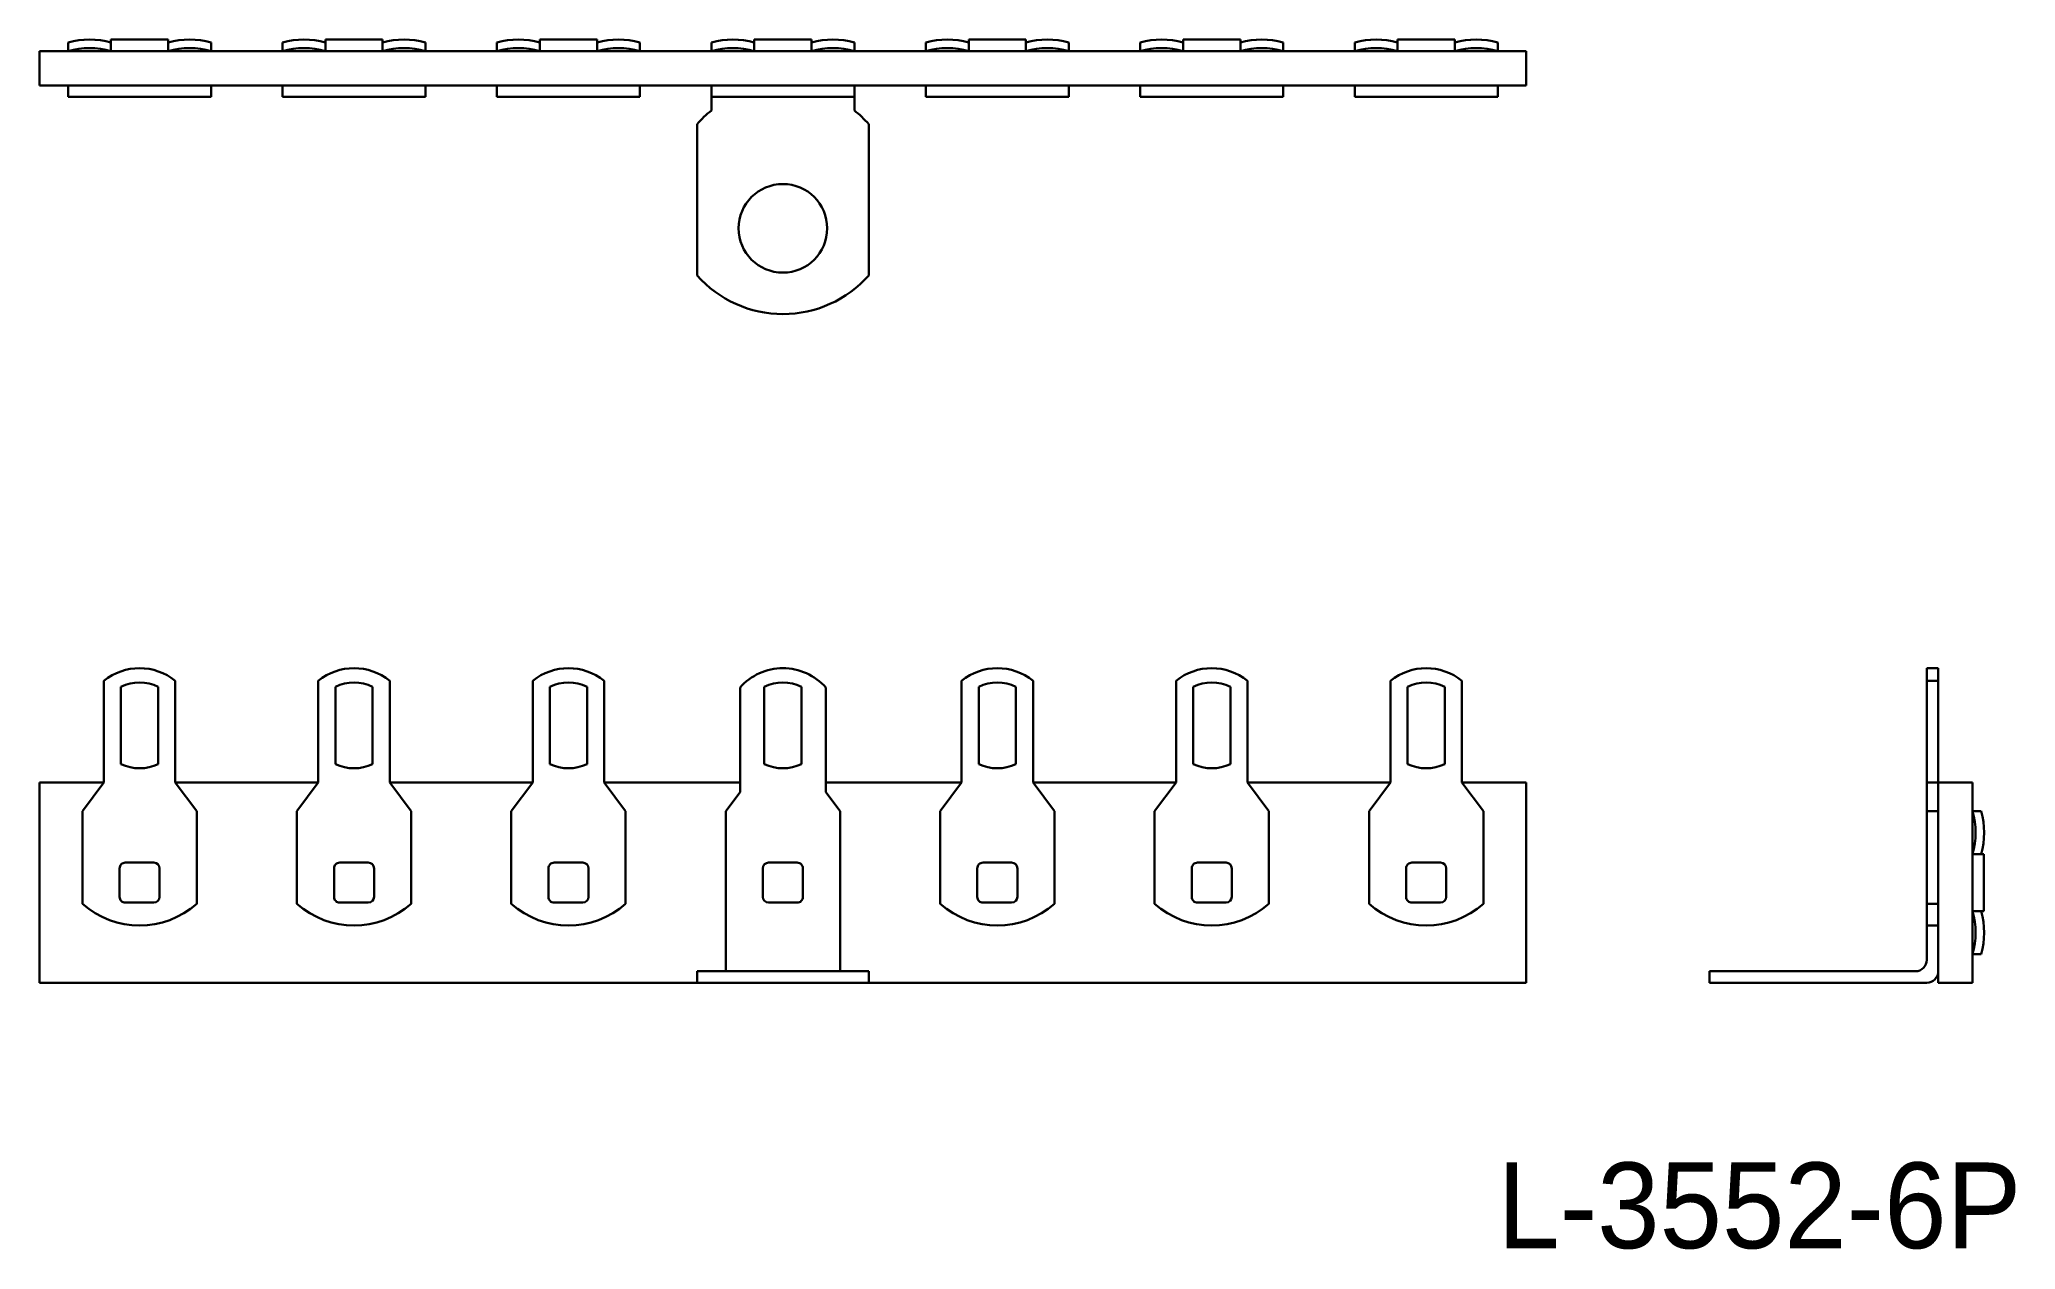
# Model space of a CAD drawing. Extents: x 5461.7 to 5530.8, y 7857.8 to 7900.1.
import ezdxf

# ---------------------------------------------------------------- set-up
doc = ezdxf.new("R2010")
doc.units = 0
doc.layers.add('AM_0 プロファイル（中）', color=7, linetype='CONTINUOUS', lineweight=30)
doc.styles.add('社内規格', font='HGSGothicM.ttf')

msp = doc.modelspace()

# ---------------------------------------------------------------- linework, layer by layer
at = {"layer": 'AM_0 プロファイル（中）', "ltscale": 0.5}
for p, q in [((5462.659, 7899.97), (5462.659, 7899.67)), ((5464.159, 7900.07), (5466.159, 7900.07)), ((5464.159, 7900.07), (5464.159, 7899.67)), ((5466.159, 7900.07), (5466.159, 7899.67)), ((5467.659, 7899.97), (5467.659, 7899.67)), ((5470.159, 7899.97), (5470.159, 7899.67)), ((5471.659, 7900.07), (5473.659, 7900.07)), ((5471.659, 7900.07), (5471.659, 7899.67)), ((5473.659, 7900.07), (5473.659, 7899.67)), ((5475.159, 7899.97), (5475.159, 7899.67)), ((5477.659, 7899.97), (5477.659, 7899.67)), ((5479.159, 7900.07), (5481.159, 7900.07)), ((5479.159, 7900.07), (5479.159, 7899.67)), ((5481.159, 7900.07), (5481.159, 7899.67)), ((5482.659, 7899.97), (5482.659, 7899.67)), ((5485.159, 7899.97), (5485.159, 7899.67)), ((5486.659, 7900.07), (5488.659, 7900.07)), ((5486.659, 7900.07), (5486.659, 7899.67)), ((5488.659, 7900.07), (5488.659, 7899.67)), ((5490.159, 7899.97), (5490.159, 7899.67)), ((5492.659, 7899.97), (5492.659, 7899.67)), ((5494.159, 7900.07), (5496.159, 7900.07)), ((5494.159, 7900.07), (5494.159, 7899.67)), ((5496.159, 7900.07), (5496.159, 7899.67)), ((5497.659, 7899.97), (5497.659, 7899.67)), ((5500.159, 7899.97), (5500.159, 7899.67)), ((5501.659, 7900.07), (5503.659, 7900.07)), ((5501.659, 7900.07), (5501.659, 7899.67)), ((5503.659, 7900.07), (5503.659, 7899.67)), ((5505.159, 7899.97), (5505.159, 7899.67)), ((5507.659, 7899.97), (5507.659, 7899.67)), ((5509.159, 7900.07), (5511.159, 7900.07)), ((5509.159, 7900.07), (5509.159, 7899.67)), ((5511.159, 7900.07), (5511.159, 7899.67)), ((5512.659, 7899.97), (5512.659, 7899.67)), ((5462.659, 7898.47), (5462.659, 7898.07)), ((5462.659, 7898.07), (5467.659, 7898.07)), ((5467.659, 7898.47), (5467.659, 7898.07)), ((5470.159, 7898.47), (5470.159, 7898.07)), ((5470.159, 7898.07), (5475.159, 7898.07)), ((5475.159, 7898.47), (5475.159, 7898.07)), ((5477.659, 7898.47), (5477.659, 7898.07)), ((5477.659, 7898.07), (5482.659, 7898.07)), ((5482.659, 7898.47), (5482.659, 7898.07)), ((5485.159, 7898.47), (5485.159, 7897.592)), ((5485.159, 7898.07), (5490.159, 7898.07)), ((5490.159, 7898.47), (5490.159, 7897.592)), ((5492.659, 7898.47), (5492.659, 7898.07)), ((5492.659, 7898.07), (5497.659, 7898.07)), ((5497.659, 7898.47), (5497.659, 7898.07)), ((5500.159, 7898.47), (5500.159, 7898.07)), ((5500.159, 7898.07), (5505.159, 7898.07)), ((5505.159, 7898.47), (5505.159, 7898.07)), ((5507.659, 7898.47), (5507.659, 7898.07)), ((5507.659, 7898.07), (5512.659, 7898.07)), ((5512.659, 7898.47), (5512.659, 7898.07)), ((5484.659, 7897.116), (5484.659, 7891.824)), ((5490.659, 7897.116), (5490.659, 7891.824)), ((5527.668, 7878.085), (5528.068, 7878.085)), ((5527.668, 7878.085), (5527.668, 7867.885)), ((5528.068, 7878.085), (5528.068, 7867.085)), ((5463.909, 7877.647), (5463.909, 7874.085)), ((5464.509, 7877.437), (5464.509, 7874.734)), ((5465.809, 7877.437), (5465.809, 7874.734)), ((5466.409, 7877.647), (5466.409, 7874.085)), ((5471.409, 7877.647), (5471.409, 7874.085)), ((5472.009, 7877.437), (5472.009, 7874.734)), ((5473.309, 7877.437), (5473.309, 7874.734)), ((5473.909, 7877.647), (5473.909, 7874.085)), ((5478.909, 7877.647), (5478.909, 7874.085)), ((5479.509, 7877.437), (5479.509, 7874.734)), ((5480.809, 7877.437), (5480.809, 7874.734)), ((5481.409, 7877.647), (5481.409, 7874.085)), ((5486.159, 7877.408), (5486.159, 7873.752)), ((5487.009, 7877.437), (5487.009, 7874.734)), ((5488.309, 7877.437), (5488.309, 7874.734)), ((5489.159, 7877.408), (5489.159, 7873.752)), ((5493.909, 7877.647), (5493.909, 7874.085)), ((5494.509, 7877.437), (5494.509, 7874.734)), ((5495.809, 7877.437), (5495.809, 7874.734)), ((5496.409, 7877.647), (5496.409, 7874.085)), ((5501.409, 7877.647), (5501.409, 7874.085)), ((5502.009, 7877.437), (5502.009, 7874.734)), ((5503.309, 7877.437), (5503.309, 7874.734)), ((5503.909, 7877.647), (5503.909, 7874.085)), ((5508.909, 7877.647), (5508.909, 7874.085)), ((5509.509, 7877.437), (5509.509, 7874.734)), ((5510.809, 7877.437), (5510.809, 7874.734)), ((5511.409, 7877.647), (5511.409, 7874.085)), ((5463.909, 7874.085), (5463.159, 7873.085)), ((5466.409, 7874.085), (5467.159, 7873.085)), ((5471.409, 7874.085), (5470.659, 7873.085)), ((5473.909, 7874.085), (5474.659, 7873.085)), ((5478.909, 7874.085), (5478.159, 7873.085)), ((5481.409, 7874.085), (5482.159, 7873.085)), ((5486.159, 7873.752), (5485.659, 7873.085)), ((5489.159, 7873.752), (5489.659, 7873.085)), ((5493.909, 7874.085), (5493.159, 7873.085)), ((5496.409, 7874.085), (5497.159, 7873.085)), ((5501.409, 7874.085), (5500.659, 7873.085)), ((5503.909, 7874.085), (5504.659, 7873.085)), ((5508.909, 7874.085), (5508.159, 7873.085)), ((5511.409, 7874.085), (5512.159, 7873.085)), ((5528.068, 7874.085), (5529.268, 7874.085)), ((5529.268, 7874.085), (5529.268, 7867.085)), ((5463.159, 7873.085), (5463.159, 7869.849)), ((5467.159, 7873.085), (5467.159, 7869.849)), ((5470.659, 7873.085), (5470.659, 7869.849)), ((5474.659, 7873.085), (5474.659, 7869.849)), ((5478.159, 7873.085), (5478.159, 7869.849)), ((5482.159, 7873.085), (5482.159, 7869.849)), ((5485.659, 7873.085), (5485.659, 7867.485)), ((5489.659, 7873.085), (5489.659, 7867.485)), ((5493.159, 7873.085), (5493.159, 7869.849)), ((5497.159, 7873.085), (5497.159, 7869.849)), ((5500.659, 7873.085), (5500.659, 7869.849)), ((5504.659, 7873.085), (5504.659, 7869.849)), ((5508.159, 7873.085), (5508.159, 7869.849)), ((5512.159, 7873.085), (5512.159, 7869.849)), ((5529.268, 7873.085), (5529.568, 7873.085)), ((5464.459, 7870.085), (5464.459, 7871.085)), ((5464.659, 7871.285), (5465.659, 7871.285)), ((5465.859, 7871.085), (5465.859, 7870.085)), ((5471.959, 7870.085), (5471.959, 7871.085)), ((5472.159, 7871.285), (5473.159, 7871.285)), ((5473.359, 7871.085), (5473.359, 7870.085)), ((5479.459, 7870.085), (5479.459, 7871.085)), ((5479.659, 7871.285), (5480.659, 7871.285)), ((5480.859, 7871.085), (5480.859, 7870.085)), ((5486.959, 7871.085), (5486.959, 7870.085)), ((5488.159, 7871.285), (5487.159, 7871.285)), ((5488.359, 7870.085), (5488.359, 7871.085)), ((5494.459, 7870.085), (5494.459, 7871.085)), ((5494.659, 7871.285), (5495.659, 7871.285)), ((5495.859, 7871.085), (5495.859, 7870.085)), ((5501.959, 7870.085), (5501.959, 7871.085)), ((5502.159, 7871.285), (5503.159, 7871.285)), ((5503.359, 7871.085), (5503.359, 7870.085)), ((5509.459, 7870.085), (5509.459, 7871.085)), ((5509.659, 7871.285), (5510.659, 7871.285)), ((5510.859, 7871.085), (5510.859, 7870.085)), ((5529.668, 7871.585), (5529.268, 7871.585)), ((5529.668, 7871.585), (5529.668, 7869.585)), ((5465.659, 7869.885), (5464.659, 7869.885)), ((5473.159, 7869.885), (5472.159, 7869.885)), ((5480.659, 7869.885), (5479.659, 7869.885)), ((5487.159, 7869.885), (5488.159, 7869.885)), ((5495.659, 7869.885), (5494.659, 7869.885)), ((5503.159, 7869.885), (5502.159, 7869.885)), ((5510.659, 7869.885), (5509.659, 7869.885)), ((5529.668, 7869.585), (5529.268, 7869.585)), ((5484.659, 7867.485), (5484.659, 7867.085)), ((5484.659, 7867.485), (5490.659, 7867.485)), ((5490.659, 7867.485), (5490.659, 7867.085)), ((5520.068, 7867.485), (5527.268, 7867.485)), ((5520.068, 7867.485), (5520.068, 7867.085)), ((5529.568, 7868.085), (5529.268, 7868.085)), ((5520.068, 7867.085), (5527.668, 7867.085)), ((5528.068, 7867.085), (5529.268, 7867.085))]:
    msp.add_line(p, q, dxfattribs=at)
at = {"layer": 'AM_0 プロファイル（中）'}
for p, q in [((5513.659, 7899.67), (5461.659, 7899.67)), ((5461.659, 7899.67), (5461.659, 7898.47)), ((5513.659, 7899.67), (5513.659, 7898.47)), ((5513.659, 7898.47), (5461.659, 7898.47)), ((5527.668, 7877.647), (5528.068, 7877.647)), ((5461.659, 7874.085), (5463.909, 7874.085)), ((5461.659, 7874.085), (5461.659, 7867.085)), ((5466.409, 7874.085), (5471.409, 7874.085)), ((5473.909, 7874.085), (5478.909, 7874.085)), ((5481.409, 7874.085), (5486.159, 7874.085)), ((5489.159, 7874.085), (5493.909, 7874.085)), ((5496.409, 7874.085), (5501.409, 7874.085)), ((5503.909, 7874.085), (5508.909, 7874.085)), ((5511.409, 7874.085), (5513.659, 7874.085)), ((5513.659, 7874.085), (5513.659, 7867.085)), ((5528.068, 7874.085), (5527.668, 7874.085)), ((5527.668, 7873.085), (5528.068, 7873.085)), ((5527.668, 7869.849), (5528.068, 7869.849)), ((5527.668, 7869.085), (5528.068, 7869.085)), ((5461.659, 7867.085), (5513.659, 7867.085))]:
    msp.add_line(p, q, dxfattribs=at)
at = {"layer": 'AM_0 プロファイル（中）', "ltscale": 0.5}
msp.add_circle((5487.659, 7893.47), 1.55, dxfattribs=at)
for centre, radius, start, end in [((5463.409, 7897.32), 2.754, 74.19716, 105.80279), ((5463.409, 7897.32), 2.754, 74.19716, 105.80279), ((5466.909, 7897.32), 2.754, 74.19722, 105.80284), ((5466.909, 7897.32), 2.754, 74.19722, 105.80284), ((5470.909, 7897.32), 2.754, 74.19716, 105.80279), ((5470.909, 7897.32), 2.754, 74.19716, 105.80279), ((5474.409, 7897.32), 2.754, 74.19722, 105.80284), ((5474.409, 7897.32), 2.754, 74.19722, 105.80284), ((5478.409, 7897.32), 2.754, 74.19716, 105.80279), ((5478.409, 7897.32), 2.754, 74.19716, 105.80279), ((5481.909, 7897.32), 2.754, 74.19722, 105.80284), ((5481.909, 7897.32), 2.754, 74.19722, 105.80284), ((5485.909, 7897.32), 2.754, 74.19716, 105.80279), ((5489.409, 7897.32), 2.754, 74.19722, 105.80284), ((5493.409, 7897.32), 2.754, 74.19716, 105.80279), ((5493.409, 7897.32), 2.754, 74.19716, 105.80279), ((5496.909, 7897.32), 2.754, 74.19722, 105.80284), ((5496.909, 7897.32), 2.754, 74.19722, 105.80284), ((5500.909, 7897.32), 2.754, 74.19716, 105.80279), ((5500.909, 7897.32), 2.754, 74.19716, 105.80279), ((5504.409, 7897.32), 2.754, 74.19722, 105.80284), ((5504.409, 7897.32), 2.754, 74.19722, 105.80284), ((5508.409, 7897.32), 2.754, 74.19716, 105.80279), ((5508.409, 7897.32), 2.754, 74.19716, 105.80279), ((5511.909, 7897.32), 2.754, 74.19722, 105.80284), ((5511.909, 7897.32), 2.754, 74.19722, 105.80284), ((5463.409, 7897.02), 2.754, 74.19723, 105.80277), ((5463.409, 7897.02), 2.754, 74.19723, 105.80277), ((5466.909, 7897.02), 2.754, 74.19723, 105.80277), ((5466.909, 7897.02), 2.754, 74.19723, 105.80277), ((5470.909, 7897.02), 2.754, 74.19723, 105.80277), ((5470.909, 7897.02), 2.754, 74.19723, 105.80277), ((5474.409, 7897.02), 2.754, 74.19723, 105.80277), ((5474.409, 7897.02), 2.754, 74.19723, 105.80277), ((5478.409, 7897.02), 2.754, 74.19723, 105.80277), ((5478.409, 7897.02), 2.754, 74.19723, 105.80277), ((5481.909, 7897.02), 2.754, 74.19723, 105.80277), ((5481.909, 7897.02), 2.754, 74.19723, 105.80277), ((5485.909, 7897.02), 2.754, 74.19723, 105.80277), ((5489.409, 7897.02), 2.754, 74.19723, 105.80277), ((5493.409, 7897.02), 2.754, 74.19723, 105.80277), ((5493.409, 7897.02), 2.754, 74.19723, 105.80277), ((5496.909, 7897.02), 2.754, 74.19723, 105.80277), ((5496.909, 7897.02), 2.754, 74.19723, 105.80277), ((5500.909, 7897.02), 2.754, 74.19723, 105.80277), ((5500.909, 7897.02), 2.754, 74.19723, 105.80277), ((5504.409, 7897.02), 2.754, 74.19723, 105.80277), ((5504.409, 7897.02), 2.754, 74.19723, 105.80277), ((5508.409, 7897.02), 2.754, 74.19723, 105.80277), ((5508.409, 7897.02), 2.754, 74.19723, 105.80277), ((5511.909, 7897.02), 2.754, 74.19723, 105.80277), ((5511.909, 7897.02), 2.754, 74.19723, 105.80277), ((5487.659, 7894.47), 4, 128.68224, 138.59037), ((5487.659, 7894.47), 4, 41.40962, 51.31787), ((5487.659, 7894.47), 4, 221.40963, 318.59038), ((5465.159, 7876.085), 2, 51.31781, 128.68218), ((5472.659, 7876.085), 2, 51.31781, 128.68218), ((5480.159, 7876.085), 2, 51.31781, 128.68218), ((5487.659, 7876.085), 2, 41.40963, 138.59038), ((5495.159, 7876.085), 2, 51.31781, 128.68218), ((5502.659, 7876.085), 2, 51.31781, 128.68218), ((5510.159, 7876.085), 2, 51.31781, 128.68218), ((5465.159, 7876.085), 1.5, 64.32071, 115.67929), ((5472.659, 7876.085), 1.5, 64.32071, 115.67929), ((5480.159, 7876.085), 1.5, 64.32071, 115.67929), ((5487.659, 7876.085), 1.5, 64.32071, 115.67929), ((5495.159, 7876.085), 1.5, 64.32071, 115.67929), ((5502.659, 7876.085), 1.5, 64.32071, 115.67929), ((5510.159, 7876.085), 1.5, 64.32071, 115.67929), ((5465.159, 7876.085), 1.5, 244.32071, 295.67929), ((5472.659, 7876.085), 1.5, 244.32071, 295.67929), ((5480.159, 7876.085), 1.5, 244.32071, 295.67929), ((5487.659, 7876.085), 1.5, 244.32071, 295.67929), ((5495.159, 7876.085), 1.5, 244.32071, 295.67929), ((5502.659, 7876.085), 1.5, 244.32071, 295.67929), ((5510.159, 7876.085), 1.5, 244.32071, 295.67929), ((5526.618, 7872.335), 2.754, 344.19723, 15.80276), ((5526.618, 7872.335), 2.754, 344.19723, 15.80276), ((5526.918, 7872.335), 2.754, 344.19716, 15.80278), ((5526.918, 7872.335), 2.754, 344.19716, 15.80278), ((5464.659, 7871.085), 0.2, 90, 180.00001), ((5465.659, 7871.085), 0.2, 0, 90), ((5472.159, 7871.085), 0.2, 90, 180.00001), ((5473.159, 7871.085), 0.2, 0, 90), ((5479.659, 7871.085), 0.2, 90, 180.00001), ((5480.659, 7871.085), 0.2, 0, 90), ((5487.159, 7871.085), 0.2, 90, 180), ((5488.159, 7871.085), 0.2, 359.99999, 90), ((5494.659, 7871.085), 0.2, 90, 180.00001), ((5495.659, 7871.085), 0.2, 0, 90), ((5502.159, 7871.085), 0.2, 90, 180.00001), ((5503.159, 7871.085), 0.2, 0, 90), ((5509.659, 7871.085), 0.2, 90, 180.00001), ((5510.659, 7871.085), 0.2, 0, 90), ((5465.159, 7872.085), 3, 228.18968, 311.81031), ((5464.659, 7870.085), 0.2, 179.99999, 270), ((5465.659, 7870.085), 0.2, 270, 0), ((5472.659, 7872.085), 3, 228.18968, 311.81031), ((5472.159, 7870.085), 0.2, 179.99999, 270), ((5473.159, 7870.085), 0.2, 270, 0), ((5480.159, 7872.085), 3, 228.18968, 311.81031), ((5479.659, 7870.085), 0.2, 179.99999, 270), ((5480.659, 7870.085), 0.2, 270, 0), ((5487.159, 7870.085), 0.2, 180, 270), ((5488.159, 7870.085), 0.2, 270, 0.00001), ((5495.159, 7872.085), 3, 228.18968, 311.81031), ((5494.659, 7870.085), 0.2, 179.99999, 270), ((5495.659, 7870.085), 0.2, 270, 0), ((5502.659, 7872.085), 3, 228.18968, 311.81031), ((5502.159, 7870.085), 0.2, 179.99999, 270), ((5503.159, 7870.085), 0.2, 270, 0), ((5510.159, 7872.085), 3, 228.18968, 311.81031), ((5509.659, 7870.085), 0.2, 179.99999, 270), ((5510.659, 7870.085), 0.2, 270, 0), ((5526.618, 7868.835), 2.754, 344.19723, 15.80276), ((5526.618, 7868.835), 2.754, 344.19723, 15.80276), ((5526.918, 7868.835), 2.754, 344.19722, 15.80284), ((5526.918, 7868.835), 2.754, 344.19722, 15.80284), ((5527.268, 7867.885), 0.4, 270, 0), ((5527.668, 7867.485), 0.4, 270, 0)]:
    msp.add_arc(centre, radius, start, end, dxfattribs=at)

# ---------------------------------------------------------------- texts
at = {"layer": 'AM_0 プロファイル（中）', "insert": (5512.649, 7860.797), "char_height": 3, "attachment_point": 1, "style": '社内規格'}
msp.add_mtext('L-3552-6P', dxfattribs=at)

doc.saveas('drawing.dxf')
